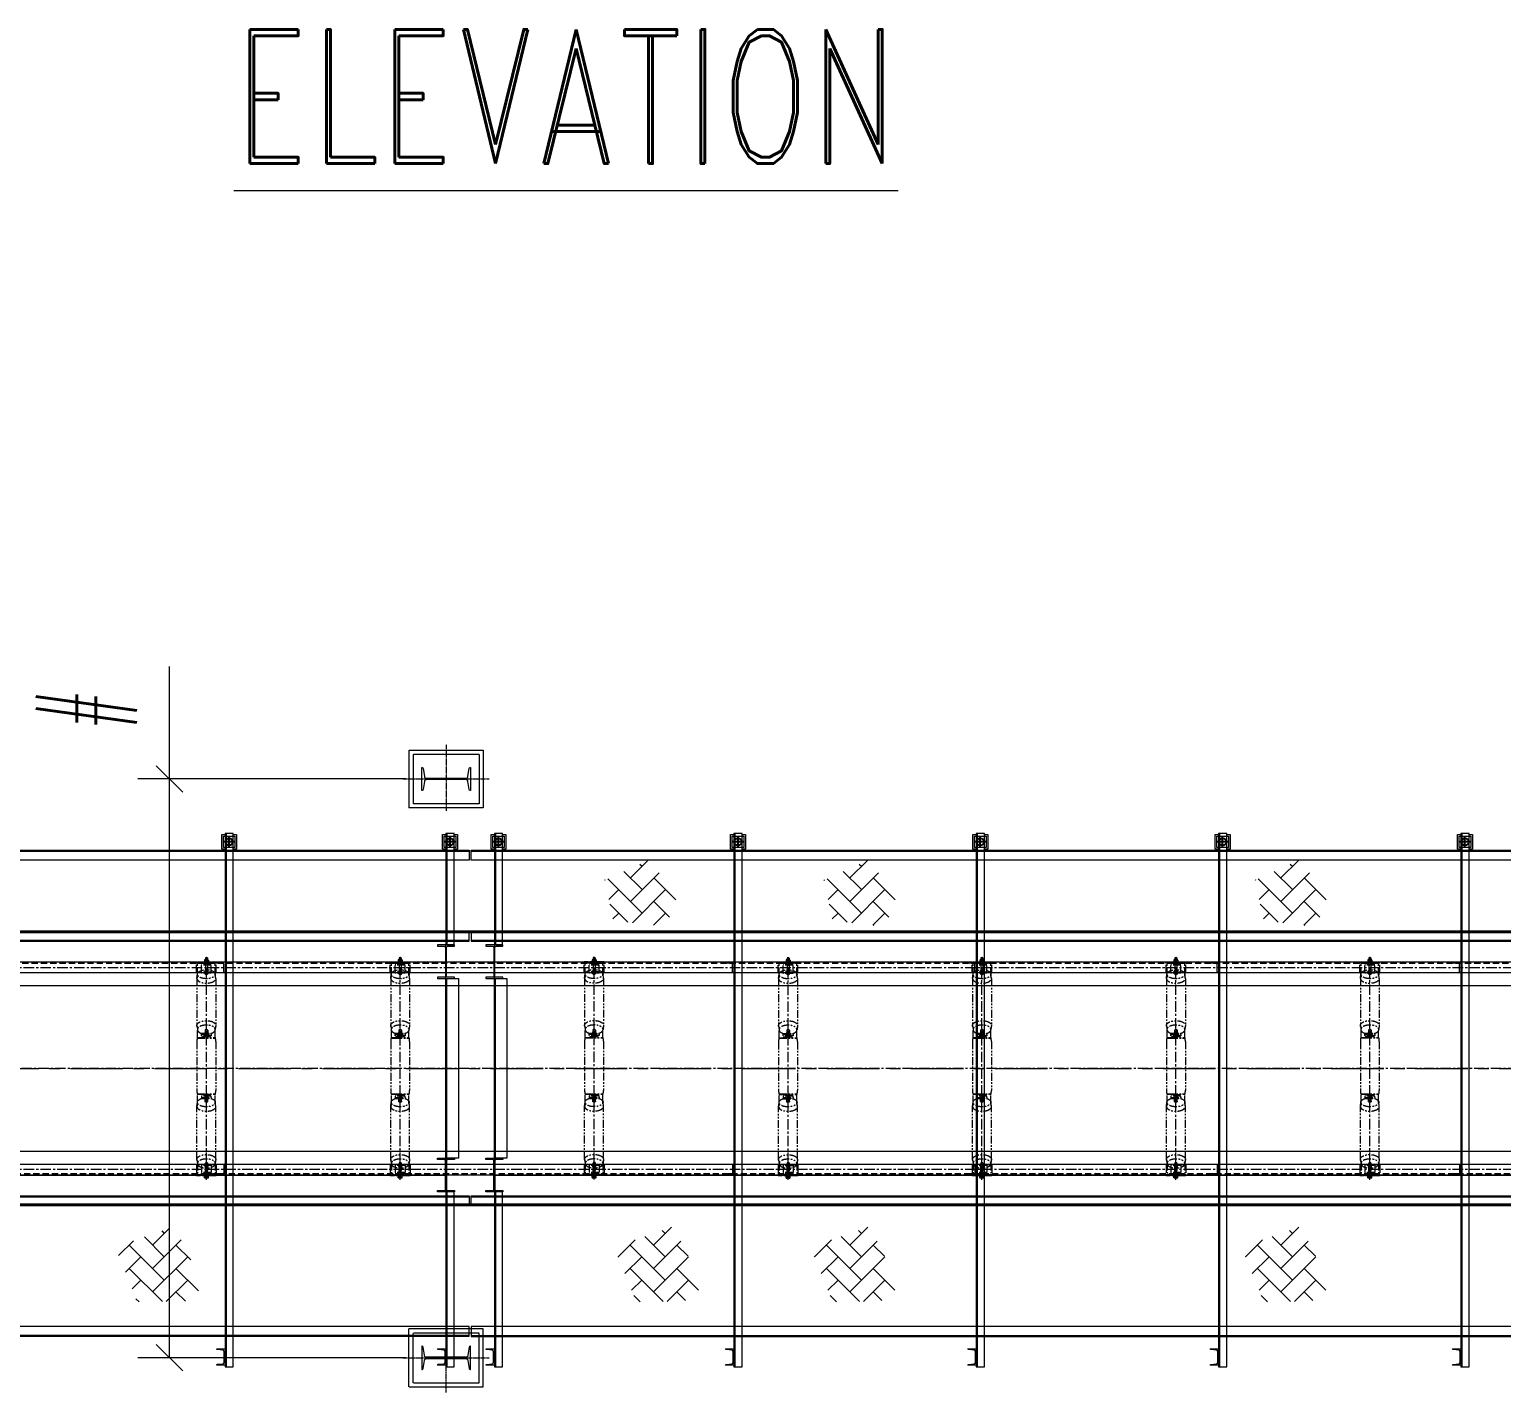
# Model space of a CAD drawing. Header units: millimetres. Extents: x -243837 to -5443, y 40 to 285140.
# Drawn here: x -154323 to -145427, y 76825 to 85049 of the extents above; entities that cross this region are included whole.
import ezdxf

# ---------------------------------------------------------------- set-up
doc = ezdxf.new("R2010")
doc.units = ezdxf.units.MM
for name, pattern in [('CENTER', [50.8, 31.75, -6.35, 6.35, -6.35]), ('CENTER2', [1.125, 0.75, -0.125, 0.125, -0.125]), ('HIDDEN', [0.375, 0.25, -0.125]), ('PHANTOM', [63.5, 31.75, -6.35, 6.35, -6.35, 6.35, -6.35])]:
    doc.linetypes.add(name, pattern=pattern)
doc.layers.add('1', color=7, linetype='Continuous')
doc.layers.add('3', color=3, linetype='Continuous')
for name, color, linetype, lineweight in [('2', 3, 'Continuous', 20), ('DIM', 1, 'Continuous', 9), ('phantom', 4, 'PHANTOM', 5), ('R- PHANTOM', 3, 'PHANTOM', 9), ('R-CENTER', 1, 'CENTER2', 5), ('R-HIDDEN', 3, 'HIDDEN', 9), ('R-OBJECT', 2, 'Continuous', 20), ('TEXT', 255, 'Continuous', 18)]:
    doc.layers.add(name, color=color, linetype=linetype, lineweight=lineweight)
doc.styles.add('KA', font='romans.shx', dxfattribs={"width": 0.7})
doc.dimstyles.new('rakesh', dxfattribs={"dimscale": 160, "dimtxt": 2.5, "dimasz": 1, "dimexe": 0.8, "dimexo": 0.8, "dimgap": 1, "dimtad": 1, "dimdec": 0, "dimzin": 0, "dimdsep": 46, "dimtxsty": 'KA', "dimblk": 'OBLIQUE', "dimcen": 1.5, "dimclrd": 1, "dimclre": 1, "dimclrt": 2, "dimadec": 0, "dimazin": 0, "dimtfac": 1, "dimtdec": 0, "dimtmove": 0, "dimatfit": 2, "dimfxl": 0, "dimtolj": 1, "dimtzin": 0, "dimlwd": -1, "dimlwe": -1, "dimarcsym": 1})
doc.dimstyles.new('rakesh$0', dxfattribs={"dimscale": 160, "dimtxt": 2.5, "dimasz": 1, "dimexe": 0.8, "dimexo": 0.8, "dimgap": 1, "dimtad": 1, "dimdec": 0, "dimzin": 0, "dimdsep": 46, "dimtxsty": 'KA', "dimblk": 'OBLIQUE', "dimcen": 1.5, "dimclrd": 1, "dimclre": 1, "dimclrt": 2, "dimadec": 0, "dimazin": 0, "dimtfac": 1, "dimtdec": 0, "dimtmove": 0, "dimatfit": 2, "dimfxl": 1, "dimtolj": 1, "dimtzin": 0, "dimlwd": -1, "dimlwe": -1, "dimarcsym": 1})

# ---------------------------------------------------------------- blocks, each defined once
blk = doc.blocks.new('_Oblique')
at = {"color": 0, "linetype": 'ByBlock', "lineweight": -2}
blk.add_line((-0.5, -0.5), (0.5, 0.5), dxfattribs=at)
blk = doc.blocks.new('*D188')
at = {"layer": 'DEFPOINTS', "color": 0, "ltscale": 10, "transparency": 16777216}
for p in [(-106759.9, 78766, 169.4), (-190509.6, 78267.1, 181.7), (-106759.9, 68629.3)]:
    blk.add_point(p, dxfattribs=at)
at = {"layer": 'DIM', "color": 1, "ltscale": 10, "transparency": 16777216}
for p, q in [((-106759.9, 78638), (-106759.9, 68437.3)), ((-190509.6, 78139.1), (-190509.6, 68437.3)), ((-190509.6, 68629.3), (-106759.9, 68629.3))]:
    blk.add_line(p, q, dxfattribs=at)
at = {"layer": 'DIM', "color": 1, "ltscale": 10, "transparency": 16777216, "xscale": 160, "yscale": 160, "zscale": 160, "rotation": 180}
blk.add_blockref('_Oblique', (-190509.6, 68629.3), dxfattribs=at)
at = {"layer": 'DIM', "color": 1, "ltscale": 10, "transparency": 16777216, "xscale": 160, "yscale": 160, "zscale": 160}
blk.add_blockref('_Oblique', (-106759.9, 68629.3), dxfattribs=at)
at = {"layer": 'DIM', "color": 2, "ltscale": 10, "transparency": 16777216, "insert": (-150134.8, 69094.1), "char_height": 400, "attachment_point": 5, "style": 'KA'}
blk.add_mtext('\\A1;83750 (HORIZONTAL PULLEY CRS.)', dxfattribs=at)
blk = doc.blocks.new('A$Cc1e59ba2')
at = {"layer": 'phantom', "ltscale": 1.5}
h = blk.add_hatch(dxfattribs=at)
h.set_pattern_fill('ANSI31', color=256, scale=4, angle=90, style=0)
h.set_pattern_definition([(225, (-355.42745, -107.5471), (-0.3535534, 0.3535534), [])])
h.paths.add_polyline_path([(-655.8, -172.3), (-655.8, -173.4), (-658.2, -173.4), (-658.2, -172.3)])
h.paths.add_polyline_path([(-672.4, -172.3), (-672.4, -173.4), (-674.9, -173.4), (-674.9, -172.3)])
h = blk.add_hatch(dxfattribs=at)
h.set_pattern_fill('ANSI31', color=256, scale=4, angle=90, style=0)
h.set_pattern_definition([(225, (-355.42745, -138.30226), (-0.3535534, 0.3535534), [])])
h.paths.add_polyline_path([(-655.8, -525), (-655.8, -523.9), (-658.2, -523.9), (-658.2, -525)])
h.paths.add_polyline_path([(-672.4, -525), (-672.4, -523.9), (-674.9, -523.9), (-674.9, -525)])
for p, q in [((-605.3, 279.5), (-725.3, 279.5)), ((-725.3, 214.5), (-725.3, 279.5)), ((-605.3, 273.5), (-725.3, 273.5)), ((-718.4, 200.4), (-718.4, 273.5)), ((-718.4, 273.5), (-612.3, 273.5)), ((-635.3, 268.5), (-695.3, 268.5)), ((-695.3, 211.7), (-695.3, 268.5)), ((-677.3, 291.8), (-675.2, 293)), ((-677.3, 291.8), (-677.3, 281)), ((-653.3, 281), (-677.3, 281)), ((-675.3, 281), (-675.3, 279.5)), ((-655.5, 293), (-675.2, 293)), ((-672.3, 279.5), (-672.3, 273.5)), ((-672.3, 279.5), (-672.3, 273.5)), ((-659.3, 304.5), (-671.3, 304.5)), ((-671.3, 304.5), (-671.3, 293)), ((-671.3, 291.8), (-671.3, 281)), ((-671.3, 279.5), (-671.3, 276.5)), ((-659.3, 276.5), (-671.3, 276.5)), ((-671.3, 274.5), (-671.3, 208.5)), ((-671.3, 274.5), (-659.3, 274.5)), ((-670.6, 304.5), (-670.6, 293)), ((-670.6, 276.5), (-670.6, 274.5)), ((-665.3, 266.5), (-665.3, 290)), ((-665.3, 268.5), (-665.3, 273.5)), ((-660.1, 304.5), (-660.1, 292.1)), ((-660.1, 276.5), (-660.1, 274.5)), ((-659.3, 304.5), (-659.3, 293)), ((-659.3, 291.8), (-659.3, 281)), ((-659.3, 279.5), (-659.3, 276.5)), ((-659.3, 274.5), (-659.3, 208.5)), ((-658.3, 279.5), (-658.3, 273.5)), ((-658.3, 279.5), (-658.3, 273.3)), ((-653.3, 291.8), (-655.5, 293)), ((-655.3, 281), (-655.3, 279.5)), ((-653.3, 291.8), (-653.3, 281)), ((-635.3, 211.7), (-635.3, 268.5)), ((-612.3, 200.4), (-612.3, 273.5)), ((-605.3, 214.5), (-605.3, 279.5)), ((-718.4, 214.5), (-725.3, 214.5)), ((-722.5, 180.7), (-719.5, 207.5)), ((-722.5, 180.7), (-722.5, -103.6)), ((-612.3, 214.5), (-718.4, 214.5)), ((-635.3, 260.5), (-695.3, 260.5)), ((-635.3, 218.6), (-695.3, 218.6)), ((-635.3, 211.7), (-695.3, 211.7)), ((-673.3, 210.3), (-673.3, 225.4)), ((-659.3, 236.5), (-671.3, 236.5)), ((-657.3, 210.3), (-657.3, 225.4)), ((-651.3, 214.5), (-655.3, 214.5)), ((-645.3, 214.5), (-651.3, 214.5)), ((-605.3, 214.5), (-612.3, 214.5)), ((-608.2, 180.7), (-611.1, 206)), ((-608.2, 180.7), (-608.2, -103.6)), ((-722.5, -103.6), (-719.5, -128.8)), ((-719.5, -177.3), (-611.1, -177.3)), ((-718.4, -177.3), (-718.4, -134.4)), ((-695.3, -151.3), (-635.3, -151.3)), ((-695.3, -158.3), (-695.3, -151.4)), ((-693.1, -177.3), (-692.3, -175.1)), ((-688.8, -173.4), (-692.3, -174.9)), ((-691.6, -177.3), (-692.3, -174.9)), ((-691.7, -177.3), (-692.3, -175.1)), ((-673.3, -173.4), (-688.8, -173.4)), ((-674.9, -172.3), (-674.9, -173.4)), ((-655.8, -172.3), (-674.9, -172.3)), ((-655.8, -173.4), (-674.9, -173.4)), ((-673.3, -133.1), (-673.3, -148.2)), ((-672.3, -158.3), (-673.3, -159.3)), ((-673.3, -159.3), (-672.3, -158.3)), ((-673.3, -159.3), (-673.3, -160.3)), ((-673.3, -160.3), (-673.3, -159.3)), ((-673.3, -159.3), (-669.8, -159.3)), ((-669.8, -159.3), (-673.3, -159.3)), ((-673.3, -166.3), (-673.3, -172.3)), ((-657.3, -172.3), (-673.3, -172.3)), ((-657.3, -173.4), (-673.3, -173.4)), ((-672.4, -172.3), (-672.4, -173.4)), ((-658.3, -158.3), (-672.3, -158.3)), ((-658.3, -158.3), (-672.3, -158.3)), ((-669.8, -158.3), (-669.8, -166.3)), ((-660.8, -166.3), (-669.8, -166.3)), ((-665.3, -177.3), (-665.3, -166.3)), ((-660.8, -158.3), (-660.8, -166.3)), ((-657.3, -159.3), (-660.8, -159.3)), ((-657.3, -159.3), (-660.8, -159.3)), ((-658.3, -158.3), (-657.3, -159.3)), ((-658.3, -158.3), (-657.3, -159.3)), ((-657.3, -159.3), (-658.3, -158.3)), ((-658.2, -172.3), (-658.2, -173.4)), ((-657.3, -133.1), (-657.3, -148.2)), ((-657.3, -166.3), (-657.3, -158.3)), ((-657.3, -159.3), (-657.3, -160.3)), ((-657.3, -160.3), (-657.3, -159.3)), ((-657.3, -166.3), (-657.3, -172.3)), ((-641.8, -173.4), (-657.3, -173.4)), ((-655.8, -172.3), (-655.8, -173.4)), ((-641.8, -173.4), (-638.3, -174.9)), ((-639.1, -177.3), (-638.3, -174.9)), ((-639, -177.3), (-638.3, -175.1)), ((-637.6, -177.3), (-638.3, -175.1)), ((-635.3, -158.3), (-635.3, -151.4)), ((-612.3, -177.3), (-612.3, -134.4)), ((-608.2, -103.6), (-611.1, -128.8)), ((-722.5, -200.1), (-722.5, -497.2)), ((-720.1, -179.7), (-610.5, -179.7)), ((-608.2, -200.1, 7.6), (-608.2, -497.2, 7.6)), ((-720.1, -517.6), (-610.5, -517.6)), ((-719.5, -520), (-611.1, -520)), ((-718.4, -574.1), (-718.4, -520)), ((-693.1, -520), (-692.3, -522.2)), ((-691.7, -520), (-692.3, -522.2)), ((-691.6, -520), (-692.3, -522.4)), ((-688.8, -523.9), (-692.3, -522.4)), ((-673.3, -523.9), (-688.8, -523.9)), ((-674.9, -525), (-674.9, -523.9)), ((-655.8, -523.9), (-674.9, -523.9)), ((-655.8, -525), (-674.9, -525)), ((-657.3, -523.9), (-673.3, -523.9)), ((-657.3, -525), (-673.3, -525)), ((-673.3, -531), (-673.3, -525)), ((-672.4, -525), (-672.4, -523.9)), ((-660.8, -531), (-669.8, -531)), ((-669.8, -539), (-669.8, -531)), ((-665.3, -531), (-665.3, -520)), ((-660.8, -539), (-660.8, -531)), ((-658.2, -525), (-658.2, -523.9)), ((-641.8, -523.9), (-657.3, -523.9)), ((-657.3, -531), (-657.3, -525)), ((-657.3, -531), (-657.3, -539)), ((-655.8, -525), (-655.8, -523.9)), ((-641.8, -523.9), (-638.3, -522.4)), ((-639.1, -520), (-638.3, -522.4)), ((-639, -520), (-638.3, -522.2)), ((-637.6, -520), (-638.3, -522.2)), ((-612.3, -574.1), (-612.3, -520)), ((-722.5, -593.7), (-719.5, -568.5)), ((-722.5, -913.5, -33), (-722.5, -593.7)), ((-695.3, -539), (-695.3, -545.9)), ((-695.3, -545.9), (-635.3, -545.9)), ((-673.3, -538), (-673.3, -537)), ((-673.3, -537), (-673.3, -538)), ((-673.3, -538), (-669.8, -538)), ((-672.3, -539), (-673.3, -538)), ((-673.3, -538), (-672.3, -539)), ((-669.8, -538), (-673.3, -538)), ((-673.3, -564.1), (-673.3, -549.1)), ((-658.3, -539), (-672.3, -539)), ((-658.3, -539), (-672.3, -539)), ((-657.3, -538), (-660.8, -538)), ((-657.3, -538), (-660.8, -538)), ((-658.3, -539), (-657.3, -538)), ((-658.3, -539), (-657.3, -538)), ((-657.3, -538), (-658.3, -539)), ((-657.3, -538), (-657.3, -537)), ((-657.3, -537), (-657.3, -538)), ((-657.3, -564.1), (-657.3, -549.1)), ((-635.3, -539), (-635.3, -545.9)), ((-608.2, -593.7), (-611.1, -568.5)), ((-608.2, -913.5, -33), (-608.2, -593.7)), ((-718.4, -947.3, -33), (-725.3, -947.3, -33)), ((-725.3, -947.3, -33), (-725.3, -1012.3, -33)), ((-722.5, -913.5, -33), (-719.5, -940.3, -33)), ((-718.4, -933.2, -33), (-718.4, -1006.3, -33)), ((-612.3, -947.3, -33), (-718.4, -947.3, -33)), ((-635.3, -944.5, -33), (-695.3, -944.5, -33)), ((-695.3, -944.5, -33), (-695.3, -1001.3, -33)), ((-635.3, -951.4, -33), (-695.3, -951.4, -33)), ((-673.3, -943.1, -33), (-673.3, -958.2, -33)), ((-659.3, -934), (-671.3, -934)), ((-671.3, -934), (-671.3, -1025.8, -33)), ((-671.3, -1007.3, -33), (-671.3, -941.3, -33)), ((-659.3, -969.3, -33), (-671.3, -969.3, -33)), ((-670.6, -934), (-670.6, -1025.8, -33)), ((-660.1, -934), (-660.1, -1024.9, -33)), ((-659.3, -934), (-659.3, -1025.8, -33)), ((-659.3, -1007.3, -33), (-659.3, -941.3, -33)), ((-657.3, -943.1, -33), (-657.3, -958.2, -33)), ((-651.3, -947.3, -33), (-655.3, -947.3, -33)), ((-645.3, -947.3, -33), (-651.3, -947.3, -33)), ((-635.3, -944.5, -33), (-635.3, -1001.3, -33)), ((-612.3, -933.2, -33), (-612.3, -1006.3, -33)), ((-605.3, -947.3, -33), (-612.3, -947.3, -33)), ((-608.2, -913.5, -33), (-611.1, -938.8, -33)), ((-605.3, -947.3, -33), (-605.3, -1012.3, -33)), ((-605.3, -1006.3, -33), (-725.3, -1006.3, -33)), ((-605.3, -1012.3, -33), (-725.3, -1012.3, -33)), ((-718.4, -1006.3, -33), (-612.3, -1006.3, -33)), ((-635.3, -993.3, -33), (-695.3, -993.3, -33)), ((-635.3, -1001.3, -33), (-695.3, -1001.3, -33)), ((-677.3, -1024.6, -33), (-677.3, -1013.8, -33)), ((-653.3, -1013.8, -33), (-677.3, -1013.8, -33)), ((-677.3, -1024.6, -33), (-675.2, -1025.8, -33)), ((-675.3, -1013.8, -33), (-675.3, -1012.3, -33)), ((-655.5, -1025.8, -33), (-675.2, -1025.8, -33)), ((-672.3, -1012.3, -33), (-672.3, -1006.3, -33)), ((-672.3, -1012.3, -33), (-672.3, -1006.3, -33)), ((-671.3, -1007.3, -33), (-659.3, -1007.3, -33)), ((-659.3, -1009.3, -33), (-671.3, -1009.3, -33)), ((-671.3, -1012.3, -33), (-671.3, -1009.3, -33)), ((-671.3, -1024.6, -33), (-671.3, -1013.8, -33)), ((-670.6, -1009.3, -33), (-670.6, -1007.3, -33)), ((-665.3, -999.3, -33), (-665.3, -1022.8, -33)), ((-665.3, -1001.3, -33), (-665.3, -1006.3, -33)), ((-660.1, -1009.3, -33), (-660.1, -1007.3, -33)), ((-659.3, -1012.3, -33), (-659.3, -1009.3, -33)), ((-659.3, -1024.6, -33), (-659.3, -1013.8, -33)), ((-658.3, -1012.3, -33), (-658.3, -1006.1, -33)), ((-658.3, -1012.3, -33), (-658.3, -1006.3, -33)), ((-653.3, -1024.6, -33), (-655.5, -1025.8, -33)), ((-655.3, -1013.8, -33), (-655.3, -1012.3, -33)), ((-653.3, -1024.6, -33), (-653.3, -1013.8, -33))]:
    blk.add_line(p, q, dxfattribs=at)
at = {"layer": 'phantom', "color": 1, "linetype": 'CENTER', "ltscale": 2}
blk.add_line((-665.3, -1037.1, 7.6), (-665.3, 309.6, 7.6), dxfattribs=at)
at = {"layer": 'phantom', "ltscale": 1.5}
for points in [[(-695.3, -166.3), (-695.3, -158.3), (-635.3, -158.3), (-635.3, -166.3)], [(-695.3, -531), (-695.3, -539), (-635.3, -539), (-635.3, -531)]]:
    blk.add_lwpolyline(points, close=True, dxfattribs=at)
for centre in [(-665.3, 208.5), (-665.3, -941.3, -33)]:
    blk.add_circle(centre, 6, dxfattribs=at)
for centre, radius, start, end in [((-674.3, 288.8), 4.24, 44.99997, 135.00003), ((-665.3, 295.4), 10.9, 56.60357, 123.39643), ((-665.3, 278), 15, 66.46342, 113.53658), ((-656.3, 288.8), 4.24, 44.99997, 135.00003), ((-632.5, -200.1), 90, 165.29224, 180), ((-698.2, -200.1), 90, 0, 14.70776), ((-632.5, -497.2), 90, 180, 194.70776), ((-698.2, -497.2), 90, 345.29224, 0), ((-665.3, -924.9), 10.9, 236.60357, 303.39643), ((-674.3, -1021.6, -33), 4.24, 224.99997, 315.00003), ((-665.3, -1010.8, -33), 15, 246.46342, 293.53658), ((-656.3, -1021.6, -33), 4.24, 224.99997, 315.00003)]:
    blk.add_arc(centre, radius, start, end, dxfattribs=at)
for centre, major_axis, start_param, end_param in [((-665.3, 180.7), (-57.1, 0), 5.761132, 9.946831), ((-665.3, 225.4), (-8, 0), 5.576234, 10.13173), ((-665.3, -593.7), (-57.1, 0), 5.761132, 9.946831), ((-665.3, -549.1), (-8, 0), 5.576234, 10.13173)]:
    blk.add_ellipse(centre, major_axis=major_axis, ratio=0.5, start_param=start_param, end_param=end_param, dxfattribs=at)
for centre, major_axis in [((-665.3, 206), (-54.2, 0)), ((-665.3, 210.3), (-8, 0)), ((-665.3, 226.3), (-7, 0)), ((-665.3, -568.5), (-54.2, 0)), ((-665.3, -564.1), (-8, 0)), ((-665.3, -548.2), (-7, 0))]:
    blk.add_ellipse(centre, major_axis=major_axis, ratio=0.5, dxfattribs=at)
at = {"layer": 'phantom', "ltscale": 1.5, "extrusion": (0, 0, -1)}
for centre, major_axis, start_param, end_param in [((-665.3, -103.6), (-57.1, 0), 5.761132, 9.946831), ((-665.3, -148.2), (-8, 0), 5.576234, 10.13173), ((-665.3, -913.5, -33), (-57.1, 0), 5.761132, 9.946831), ((-665.3, -958.2, -33), (-8, 0), 5.576234, 10.13173)]:
    blk.add_ellipse(centre, major_axis=major_axis, ratio=0.5, start_param=start_param, end_param=end_param, dxfattribs=at)
for centre, major_axis in [((-665.3, -128.8), (-54.2, 0)), ((-665.3, -133.1), (-8, 0)), ((-665.3, -149.1), (-7, 0)), ((-665.3, -938.8, -33), (-54.2, 0)), ((-665.3, -943.1, -33), (-8, 0)), ((-665.3, -959, -33), (-7, 0))]:
    blk.add_ellipse(centre, major_axis=major_axis, ratio=0.5, dxfattribs=at)
blk = doc.blocks.new('A$C665F34CB')
at = {"layer": '1'}
for p, q in [((-35, 0), (35, 0)), ((0, 35), (0, -35))]:
    blk.add_line(p, q, dxfattribs=at)
at = {"layer": '2'}
blk.add_lwpolyline([(-35, 35), (35, 35), (35, -35), (-35, -35)], close=True, dxfattribs=at)
for radius in [24, 20.4]:
    blk.add_circle((0, 0), radius, dxfattribs=at)
blk = doc.blocks.new('A$C6AB57934')
at = {"layer": '1', "lineweight": 9}
h = blk.add_hatch(dxfattribs=at)
h.set_pattern_fill('AR-HBONE', color=6, scale=25, angle=-180)
h.set_pattern_definition([(225, (-3887739.44, -227276.91), (-9e-14, -141.4213562), [300, -100]), (315, (-3887810.15, -227347.62), (-9e-14, -141.4213562), [300, -100])])
h.paths.add_polyline_path([(15428.4, -1081.6), (15787.1, -954.8), (15962.5, -1319.8), (15851.3, -1408.9), (15561.7, -1412.1)])
at = {"color": 1, "linetype": 'CENTER', "lineweight": 9, "ltscale": 2}
blk.add_line((17566.9, 0), (-140, 0, 0), dxfattribs=at)
at = {"layer": '1', "color": 6, "lineweight": 9}
for p, q in [((17426.9, 543.5), (17426.9, 746.5)), ((0, 645, 0), (17426.9, 645)), ((17426.9, -543.5), (17426.9, -746.5)), ((0, -645, 0), (17426.9, -645))]:
    blk.add_line(p, q, dxfattribs=at)
at = {"layer": '2', "color": 6, "lineweight": 9}
for p, q in [((16091.8, 1420, 0), (16091.8, -1805, 0)), ((-140, 1320, 0), (17566.9, 1320)), ((-140, 1314, 0), (17566.9, 1314)), ((-140, 776, 0), (17566.9, 776)), ((-140, 770, 0), (17566.9, 770)), ((-140, -770, 0), (17566.9, -770)), ((-140, -776, 0), (17566.9, -776)), ((-140, -1614, 0), (17566.9, -1614)), ((-140, -1620, 0), (17566.9, -1620))]:
    blk.add_line(p, q, dxfattribs=at)
at = {"layer": '2', "color": 6, "lineweight": 9, "elevation": 0}
for points in [[(16091.8, 1325), (16071.8, 1325), (16071.8, 1415), (16091.8, 1415)], [(16091.8, -1805), (16141.8, -1805), (16141.8, 1420), (16091.8, 1420)], [(16141.8, 1415), (16161.8, 1415), (16161.8, 1325), (16141.8, 1325)]]:
    blk.add_lwpolyline(points, dxfattribs=at)
at = {"layer": '2', "color": 6, "lineweight": 9}
for points in [[(17426.9, 1325), (17406.9, 1325), (17406.9, 1415), (17426.9, 1415)], [(17476.9, 1415), (17496.9, 1415), (17496.9, 1325), (17476.9, 1325)], [(17566.9, 1320), (17566.9, 1260), (-140, 1260), (-140, 1320)], [(17566.9, 770), (17566.9, 830), (-140, 830), (-140, 770)], [(17566.9, -770), (17566.9, -830), (-140, -830), (-140, -770)], [(17566.9, -1620), (17566.9, -1560), (-140, -1560), (-140, -1620)]]:
    blk.add_lwpolyline(points, dxfattribs=at)
for points in [[(17426.9, 746.5), (17476.9, 746.5), (17476.9, 1420), (17426.9, 1420)], [(17426.9, 543.5), (17501.9, 543.5), (17501.9, -543.5), (17426.9, -543.5)], [(17426.9, -1805), (17476.9, -1805), (17476.9, -746.5), (17426.9, -746.5)]]:
    blk.add_lwpolyline(points, close=True, dxfattribs=at)
for points in [[(17416.3, 738.5, -0.414214), (17423.9, 730.9), (17423.9, 559.1, -0.414214), (17416.3, 551.5), (17375.9, 551.5), (17375.9, 543.5), (17477.9, 543.5), (17477.9, 551.5), (17437.5, 551.5, -0.414214), (17429.9, 559.1), (17429.9, 730.9, -0.414214), (17437.5, 738.5), (17477.9, 738.5), (17477.9, 746.5), (17375.9, 746.5), (17375.9, 738.5), (17416.3, 738.5)], [(17416.3, -738.5, 0.414214), (17423.9, -730.9), (17423.9, -559.1, 0.414214), (17416.3, -551.5), (17375.9, -551.5), (17375.9, -543.5), (17477.9, -543.5), (17477.9, -551.5), (17437.5, -551.5, 0.414214), (17429.9, -559.1), (17429.9, -730.9, 0.414214), (17437.5, -738.5), (17477.9, -738.5), (17477.9, -746.5), (17375.9, -746.5), (17375.9, -738.5), (17416.3, -738.5)]]:
    blk.add_lwpolyline(points, format="xyb", dxfattribs=at)
at = {"layer": '2', "color": 6, "lineweight": 9, "elevation": 0}
for points in [[(16088.3, 580, -0.414214), (16083.8, 584.5), (16083.8, 630.5, 0.414214), (16077.3, 637), (16031.3, 637, -0.414214), (16026.8, 641.5), (16026.8, 645), (16091.8, 645), (16091.8, 580)], [(16088.3, -580, 0.414214), (16083.8, -584.5), (16083.8, -630.5, -0.414214), (16077.3, -637), (16031.3, -637, 0.414214), (16026.8, -641.5), (16026.8, -645), (16091.8, -645), (16091.8, -580)], [(16045.9, -1700.6, -0.383864), (16041.8, -1696.1), (16041.8, -1695), (16091.8, -1695), (16091.8, -1795), (16041.8, -1795), (16041.8, -1793.9, -0.383864), (16045.9, -1789.4), (16079.1, -1785.9, 0.383864), (16087.1, -1776.9), (16087.1, -1713.1, 0.383864), (16079.1, -1704.1)]]:
    blk.add_lwpolyline(points, format="xyb", close=True, dxfattribs=at)
at = {"layer": '2', "color": 6, "lineweight": 9}
blk.add_lwpolyline([(17380.9, -1700.6, -0.383864), (17376.9, -1696.1), (17376.9, -1695), (17426.9, -1695), (17426.9, -1795), (17376.9, -1795), (17376.9, -1793.9, -0.383864), (17380.9, -1789.4), (17414.1, -1785.9, 0.383864), (17422.2, -1776.9), (17422.2, -1713.1, 0.383864), (17414.1, -1704.1)], format="xyb", close=True, dxfattribs=at)
at = {"layer": '3', "color": 6, "linetype": 'HIDDEN', "lineweight": 9}
blk.add_line((16097.8, 1420, 0), (16097.8, -1805, 0), dxfattribs=at)
at = {"layer": '3', "color": 6, "lineweight": 9}
for p, q in [((17432.9, 1420), (17432.9, 746.5)), ((17432.9, -543.5), (17432.9, 543.5)), ((17432.9, -746.5), (17432.9, -1805))]:
    blk.add_line(p, q, dxfattribs=at)
at = {"layer": 'DIM', "color": 6, "lineweight": 9, "rotation": 180}
for p in [(16116.8, 1370, 0), (17451.9, 1370)]:
    blk.add_blockref('A$C665F34CB', p, dxfattribs=at)
blk = doc.blocks.new('A$C661845BB')
at = {"layer": '1', "lineweight": 9}
h = blk.add_hatch(dxfattribs=at)
h.set_pattern_fill('AR-HBONE', color=6, scale=25, angle=-180)
h.set_pattern_definition([(225, (-3884568.95, -225056.94), (-9e-14, -141.4213562), [300, -100]), (315, (-3884639.66, -225127.65), (-9e-14, -141.4213562), [300, -100])])
h.paths.add_polyline_path([(666, 1138.4), (944.2, 1265.2), (1119.5, 981.5), (1008.3, 861), (718.7, 894.4)])
h = blk.add_hatch(dxfattribs=at)
h.set_pattern_fill('AR-HBONE', color=6, scale=25, angle=-180)
h.set_pattern_definition([(225, (-3883243.22, -225056.94), (-9e-14, -141.4213562), [300, -100]), (315, (-3883313.93, -225127.65), (-9e-14, -141.4213562), [300, -100])])
h.paths.add_polyline_path([(1991.7, 1138.4), (2269.9, 1265.2), (2445.2, 981.5), (2334.1, 861), (2044.5, 894.4)])
h = blk.add_hatch(dxfattribs=at)
h.set_pattern_fill('AR-HBONE', color=6, scale=25, angle=-180)
h.set_pattern_definition([(225, (-3880638.15, -225056.94), (-9e-14, -141.4213562), [300, -100]), (315, (-3880708.86, -225127.65), (-9e-14, -141.4213562), [300, -100])])
h.paths.add_polyline_path([(4596.8, 1138.4), (4875, 1265.2), (5050.3, 981.5), (4939.1, 861), (4649.5, 894.4)])
h = blk.add_hatch(dxfattribs=at)
h.set_pattern_fill('AR-HBONE', color=6, scale=25, angle=-180)
h.set_pattern_definition([(225, (-3884429.59, -227276.91), (-9e-14, -141.4213562), [300, -100]), (315, (-3884500.3, -227347.62), (-9e-14, -141.4213562), [300, -100])])
h.paths.add_polyline_path([(724.8, -1081.6), (1083.5, -954.8), (1258.9, -1319.8), (1147.7, -1408.9), (858.1, -1412.1)])
h = blk.add_hatch(dxfattribs=at)
h.set_pattern_fill('AR-HBONE', color=6, scale=25, angle=-180)
h.set_pattern_definition([(225, (-3883243.22, -227276.91), (-9e-14, -141.4213562), [300, -100]), (315, (-3883313.93, -227347.62), (-9e-14, -141.4213562), [300, -100])])
h.paths.add_polyline_path([(1911.1, -1081.6), (2269.9, -954.8), (2445.2, -1319.8), (2334.1, -1408.9), (2044.5, -1412.1)])
h = blk.add_hatch(dxfattribs=at)
h.set_pattern_fill('AR-HBONE', color=6, scale=25, angle=-180)
h.set_pattern_definition([(225, (-3880638.15, -227276.91), (-9e-14, -141.4213562), [300, -100]), (315, (-3880708.86, -227347.62), (-9e-14, -141.4213562), [300, -100])])
h.paths.add_polyline_path([(4516.2, -1081.6), (4875, -954.8), (5050.3, -1319.8), (4939.1, -1408.9), (4649.5, -1412.1)])
at = {"color": 1, "linetype": 'CENTER', "lineweight": 9, "ltscale": 2}
blk.add_line((17566.9, 0), (-140, 0, 0), dxfattribs=at)
at = {"layer": '1', "color": 6, "lineweight": 9}
for p, q in [((0, 543.5, 0), (0, 746.5, 0)), ((0, 645, 0), (17426.9, 645)), ((0, -543.5, 0), (0, -746.5, 0)), ((0, -645, 0), (17426.9, -645))]:
    blk.add_line(p, q, dxfattribs=at)
at = {"layer": '2', "color": 6, "lineweight": 9}
for p, q in [((1447.4, 1420, 0), (1447.4, -1805, 0)), ((2911.8, 1420, 0), (2911.8, -1805, 0)), ((4376.3, 1420, 0), (4376.3, -1805, 0)), ((5840.7, 1420, 0), (5840.7, -1805, 0)), ((-140, 1320, 0), (17566.9, 1320)), ((-140, 1314, 0), (17566.9, 1314)), ((-140, 776, 0), (17566.9, 776)), ((-140, 770, 0), (17566.9, 770)), ((-140, -770, 0), (17566.9, -770)), ((-140, -776, 0), (17566.9, -776)), ((-140, -1614, 0), (17566.9, -1614)), ((-140, -1620, 0), (17566.9, -1620))]:
    blk.add_line(p, q, dxfattribs=at)
at = {"layer": '2', "color": 6, "lineweight": 9, "elevation": 0}
for points in [[(0, 1325), (-20, 1325), (-20, 1415), (0, 1415)], [(50, 1415), (70, 1415), (70, 1325), (50, 1325)], [(1447.4, 1325), (1427.4, 1325), (1427.4, 1415), (1447.4, 1415)], [(1447.4, -1805), (1497.4, -1805), (1497.4, 1420), (1447.4, 1420)], [(1497.4, 1415), (1517.4, 1415), (1517.4, 1325), (1497.4, 1325)], [(2911.8, 1325), (2891.8, 1325), (2891.8, 1415), (2911.8, 1415)], [(2911.8, -1805), (2961.8, -1805), (2961.8, 1420), (2911.8, 1420)], [(2961.8, 1415), (2981.8, 1415), (2981.8, 1325), (2961.8, 1325)], [(4376.3, 1325), (4356.3, 1325), (4356.3, 1415), (4376.3, 1415)], [(4376.3, -1805), (4426.3, -1805), (4426.3, 1420), (4376.3, 1420)], [(4426.3, 1415), (4446.3, 1415), (4446.3, 1325), (4426.3, 1325)], [(5840.7, 1325), (5820.7, 1325), (5820.7, 1415), (5840.7, 1415)], [(5840.7, -1805), (5890.7, -1805), (5890.7, 1420), (5840.7, 1420)], [(5890.7, 1415), (5910.7, 1415), (5910.7, 1325), (5890.7, 1325)]]:
    blk.add_lwpolyline(points, dxfattribs=at)
at = {"layer": '2', "color": 6, "lineweight": 9}
for points in [[(0, 746.5), (50, 746.5), (50, 1420), (0, 1420)], [(0, 543.5), (75, 543.5), (75, -543.5), (0, -543.5)], [(0, -1805), (50, -1805), (50, -746.5), (0, -746.5)]]:
    blk.add_lwpolyline(points, close=True, dxfattribs=at)
for points in [[(17566.9, 1320), (17566.9, 1260), (-140, 1260), (-140, 1320)], [(17566.9, 770), (17566.9, 830), (-140, 830), (-140, 770)], [(17566.9, -770), (17566.9, -830), (-140, -830), (-140, -770)], [(17566.9, -1620), (17566.9, -1560), (-140, -1560), (-140, -1620)]]:
    blk.add_lwpolyline(points, dxfattribs=at)
at = {"layer": '2', "color": 6, "lineweight": 9, "elevation": 0}
for points in [[(-10.6, 738.5, -0.414214), (-3, 730.9), (-3, 559.1, -0.414214), (-10.6, 551.5), (-51, 551.5), (-51, 543.5), (51, 543.5), (51, 551.5), (10.6, 551.5, -0.414214), (3, 559.1), (3, 730.9, -0.414214), (10.6, 738.5), (51, 738.5), (51, 746.5), (-51, 746.5), (-51, 738.5), (-10.6, 738.5)], [(-10.6, -738.5, 0.414214), (-3, -730.9), (-3, -559.1, 0.414214), (-10.6, -551.5), (-51, -551.5), (-51, -543.5), (51, -543.5), (51, -551.5), (10.6, -551.5, 0.414214), (3, -559.1), (3, -730.9, 0.414214), (10.6, -738.5), (51, -738.5), (51, -746.5), (-51, -746.5), (-51, -738.5), (-10.6, -738.5)]]:
    blk.add_lwpolyline(points, format="xyb", dxfattribs=at)
at = {"layer": '2', "color": 6, "lineweight": 9}
for points in [[(1443.9, 580, -0.414214), (1439.4, 584.5), (1439.4, 630.5, 0.414214), (1432.9, 637), (1386.9, 637, -0.414214), (1382.4, 641.5), (1382.4, 645), (1447.4, 645), (1447.4, 580)], [(2908.3, 580, -0.414214), (2903.8, 584.5), (2903.8, 630.5, 0.414214), (2897.3, 637), (2851.3, 637, -0.414214), (2846.8, 641.5), (2846.8, 645), (2911.8, 645), (2911.8, 580)], [(1443.9, -580, 0.414214), (1439.4, -584.5), (1439.4, -630.5, -0.414214), (1432.9, -637), (1386.9, -637, 0.414214), (1382.4, -641.5), (1382.4, -645), (1447.4, -645), (1447.4, -580)], [(2908.3, -580, 0.414214), (2903.8, -584.5), (2903.8, -630.5, -0.414214), (2897.3, -637), (2851.3, -637, 0.414214), (2846.8, -641.5), (2846.8, -645), (2911.8, -645), (2911.8, -580)], [(-46, -1700.6, -0.383864), (-50, -1696.1), (-50, -1695), (0, -1695), (0, -1795), (-50, -1795), (-50, -1793.9, -0.383864), (-46, -1789.4), (-12.8, -1785.9, 0.383864), (-4.7, -1776.9), (-4.7, -1713.1, 0.383864), (-12.8, -1704.1)], [(1401.4, -1700.6, -0.383864), (1397.4, -1696.1), (1397.4, -1695), (1447.4, -1695), (1447.4, -1795), (1397.4, -1795), (1397.4, -1793.9, -0.383864), (1401.4, -1789.4), (1434.6, -1785.9, 0.383864), (1442.7, -1776.9), (1442.7, -1713.1, 0.383864), (1434.6, -1704.1)], [(2865.9, -1700.6, -0.383864), (2861.8, -1696.1), (2861.8, -1695), (2911.8, -1695), (2911.8, -1795), (2861.8, -1795), (2861.8, -1793.9, -0.383864), (2865.9, -1789.4), (2899.1, -1785.9, 0.383864), (2907.1, -1776.9), (2907.1, -1713.1, 0.383864), (2899.1, -1704.1)]]:
    blk.add_lwpolyline(points, format="xyb", close=True, dxfattribs=at)
at = {"layer": '2', "color": 6, "lineweight": 9, "elevation": 0}
for points in [[(4372.8, 580, -0.414214), (4368.3, 584.5), (4368.3, 630.5, 0.414214), (4361.8, 637), (4315.8, 637, -0.414214), (4311.3, 641.5), (4311.3, 645), (4376.3, 645), (4376.3, 580)], [(5837.2, 580, -0.414214), (5832.7, 584.5), (5832.7, 630.5, 0.414214), (5826.2, 637), (5780.2, 637, -0.414214), (5775.7, 641.5), (5775.7, 645), (5840.7, 645), (5840.7, 580)], [(4372.8, -580, 0.414214), (4368.3, -584.5), (4368.3, -630.5, -0.414214), (4361.8, -637), (4315.8, -637, 0.414214), (4311.3, -641.5), (4311.3, -645), (4376.3, -645), (4376.3, -580)], [(5837.2, -580, 0.414214), (5832.7, -584.5), (5832.7, -630.5, -0.414214), (5826.2, -637), (5780.2, -637, 0.414214), (5775.7, -641.5), (5775.7, -645), (5840.7, -645), (5840.7, -580)], [(4330.3, -1700.6, -0.383864), (4326.3, -1696.1), (4326.3, -1695), (4376.3, -1695), (4376.3, -1795), (4326.3, -1795), (4326.3, -1793.9, -0.383864), (4330.3, -1789.4), (4363.5, -1785.9, 0.383864), (4371.6, -1776.9), (4371.6, -1713.1, 0.383864), (4363.5, -1704.1)], [(5794.7, -1700.6, -0.383864), (5790.7, -1696.1), (5790.7, -1695), (5840.7, -1695), (5840.7, -1795), (5790.7, -1795), (5790.7, -1793.9, -0.383864), (5794.7, -1789.4), (5828, -1785.9, 0.383864), (5836, -1776.9), (5836, -1713.1, 0.383864), (5828, -1704.1)]]:
    blk.add_lwpolyline(points, format="xyb", close=True, dxfattribs=at)
at = {"layer": '3', "color": 6, "lineweight": 9}
for p, q in [((6, 1420, 0), (6, 746.5, 0)), ((6, -543.5, 0), (6, 543.5, 0)), ((6, -746.5, 0), (6, -1805, 0))]:
    blk.add_line(p, q, dxfattribs=at)
at = {"layer": '3', "color": 6, "linetype": 'HIDDEN', "lineweight": 9}
for p, q in [((1453.4, 1420, 0), (1453.4, -1805, 0)), ((2917.8, 1420, 0), (2917.8, -1805, 0)), ((4382.3, 1420, 0), (4382.3, -1805, 0)), ((5846.7, 1420, 0), (5846.7, -1805, 0))]:
    blk.add_line(p, q, dxfattribs=at)
at = {"layer": 'DIM', "color": 6, "lineweight": 9, "rotation": 180}
for p in [(25, 1370, 0), (1472.4, 1370, 0), (2936.8, 1370, 0), (4401.3, 1370, 0), (5865.7, 1370, 0)]:
    blk.add_blockref('A$C665F34CB', p, dxfattribs=at)
blk = doc.blocks.new('A$C21B33FEA')
at = {"color": 2}
for p, q in [((16457.8, 28.4, 7358.3), (-65014.7, 28.4, 7358.3)), ((16457.8, 23.4, 7358.3), (-65014.7, 23.4, 7358.3))]:
    blk.add_line(p, q, dxfattribs=at)
blk = doc.blocks.new('*D197')
at = {"layer": 'DEFPOINTS', "color": 0, "ltscale": 10, "transparency": 16777216}
for p in [(-153476.7, 80516.9), (-151920.1, 80516.9, -95.3), (-151920.1, 77017.3, -95.2)]:
    blk.add_point(p, dxfattribs=at)
at = {"layer": 'R-OBJECT', "color": 1, "ltscale": 10, "transparency": 16777216}
for p, q in [((-153476.7, 80516.9), (-153476.7, 81196.9)), ((-152048.1, 80516.9), (-153668.7, 80516.9)), ((-153476.7, 77017.3), (-153476.7, 80516.9)), ((-152048.1, 77017.3), (-153668.7, 77017.3))]:
    blk.add_line(p, q, dxfattribs=at)
at = {"layer": 'R-OBJECT', "color": 1, "ltscale": 10, "transparency": 16777216, "xscale": 160, "yscale": 160, "zscale": 160}
for p, rotation in [((-153476.7, 80516.9), 90), ((-153476.7, 77017.3), 270)]:
    blk.add_blockref('_Oblique', p, dxfattribs=dict(at, rotation=rotation))
at = {"layer": 'R-OBJECT', "color": 2, "ltscale": 10, "transparency": 16777216, "insert": (-153941.5, 80936.9), "char_height": 400, "attachment_point": 5, "rotation": 90, "style": 'KA'}
blk.add_mtext('\\A1;#', dxfattribs=at)

msp = doc.modelspace()

# ---------------------------------------------------------------- linework, layer by layer
at = {"layer": 'R-CENTER', "color": 1}
for p, q in [((-151805.59, 80726.15, 146.73), (-151805.59, 80325.12, 146.73)), ((-152066.32, 80516.91, -91), (-151544.85, 80516.91, -91)), ((-151805.59, 76807.09, 146.73), (-151805.59, 77208.11, 146.73)), ((-152066.32, 77016.33, -91), (-151544.85, 77016.33, -91))]:
    msp.add_line(p, q, dxfattribs=at)
at = {"layer": 'R-CENTER', "color": 1, "linetype": 'CENTER', "ltscale": 2}
for p, q in [((-189410.4, 79376.01, -209.92), (-116541.66, 79377.04, -209.92)), ((-189410.4, 78158.27, -209.92), (-116541.66, 78157.24, -209.92))]:
    msp.add_line(p, q, dxfattribs=at)
at = {"layer": 'R-CENTER', "color": 1, "linetype": 'CENTER', "ltscale": 10}
msp.add_line((-193192.22, 78767.18, -169.38), (-107113.76, 78766.01, -305.48), dxfattribs=at)
at = {"layer": 'R-HIDDEN', "color": 6}
for p, q in [((-152029.84, 80691.91, 146.73), (-151581.33, 80691.91, 146.73)), ((-152029.84, 80691.91, 146.73), (-152029.84, 80341.91, 146.73)), ((-152004.84, 80666.91, 146.73), (-151606.33, 80666.91, 146.73)), ((-152004.84, 80666.91, 146.73), (-152004.84, 80366.91, 146.73)), ((-151606.33, 80666.91, 146.73), (-151606.33, 80366.91, 146.73)), ((-151581.33, 80691.91, 146.73), (-151581.33, 80341.91, 146.73)), ((-151581.33, 80341.91, 146.73), (-152029.84, 80341.91, 146.73)), ((-151606.33, 80366.91, 146.73), (-152004.84, 80366.91, 146.73)), ((-151581.33, 77191.33, 146.73), (-152029.84, 77191.33, 146.73)), ((-152029.84, 76841.33, 146.73), (-152029.84, 77191.33, 146.73)), ((-151606.33, 77166.33, 146.73), (-152004.84, 77166.33, 146.73)), ((-152004.84, 76866.33, 146.73), (-152004.84, 77166.33, 146.73)), ((-151606.33, 76866.33, 146.73), (-151606.33, 77166.33, 146.73)), ((-151581.33, 76841.33, 146.73), (-151581.33, 77191.33, 146.73)), ((-152029.84, 76841.33, 146.73), (-151581.33, 76841.33, 146.73)), ((-152004.84, 76866.33, 146.73), (-151606.33, 76866.33, 146.73))]:
    msp.add_line(p, q, dxfattribs=at)
at = {"layer": 'R-HIDDEN', "ltscale": 150}
for p, q in [((-189410.4, 79403.01, -169.38), (-116541.66, 79404.04, -169.38)), ((-189006.18, 78131.26, -209.92), (-116541.66, 78130.24, -209.92))]:
    msp.add_line(p, q, dxfattribs=at)
at = {"layer": 'R-OBJECT'}
for p, q in [((-189410.4, 79411.01, -169.38), (-116541.66, 79412.04, -169.38)), ((-189410.4, 79346.01, -169.38), (-116541.66, 79347.04, -169.38)), ((-189892.71, 79267.13, -169.38), (-116541.66, 79268.2, -169.38)), ((-189892.71, 78267.12, -169.38), (-116541.66, 78266.05, -169.38)), ((-189410.4, 78188.27, -169.38), (-116541.66, 78187.24, -169.38)), ((-189410.4, 78123.27, -169.38), (-116541.66, 78122.24, -169.38))]:
    msp.add_line(p, q, dxfattribs=at)
at = {"layer": 'TEXT', "elevation": -91}
for points in [[(-151952.77, 80446.91), (-151952.77, 80586.91), (-151950.41, 80586.91, -0.3738847), (-151943.48, 80580.88), (-151936.72, 80532.81, 0.3738847), (-151922.86, 80520.76), (-151686.84, 80520.76, 0.3738847), (-151672.98, 80532.81), (-151666.22, 80580.88, -0.3738847), (-151659.29, 80586.91), (-151656.92, 80586.91), (-151656.92, 80446.91), (-151659.29, 80446.91, -0.3738847), (-151666.22, 80452.94), (-151672.98, 80501.01, 0.3738847), (-151686.84, 80513.06), (-151922.86, 80513.06, 0.3738847), (-151936.72, 80501.01), (-151943.48, 80452.94, -0.3738847), (-151950.41, 80446.91)], [(-151952.77, 77086.33), (-151952.77, 76946.33), (-151950.41, 76946.33, 0.3738847), (-151943.48, 76952.35), (-151936.72, 77000.43, -0.3738847), (-151922.86, 77012.48), (-151686.84, 77012.48, -0.3738847), (-151672.98, 77000.43), (-151666.22, 76952.35, 0.3738847), (-151659.29, 76946.33), (-151656.92, 76946.33), (-151656.92, 77086.33), (-151659.29, 77086.33, 0.3738847), (-151666.22, 77080.3), (-151672.98, 77032.23, -0.3738847), (-151686.84, 77020.18), (-151922.86, 77020.18, -0.3738847), (-151936.72, 77032.23), (-151943.48, 77080.3, 0.3738847), (-151950.41, 77086.33)]]:
    msp.add_lwpolyline(points, format="xyb", close=True, dxfattribs=at)

# ---------------------------------------------------------------- block references
at = {"color": 4, "xscale": -1, "rotation": 180}
msp.add_blockref('A$C21B33FEA', (-124126.13, 79617.63, -7358.3), dxfattribs=at)
at = {"color": 4}
msp.add_blockref('A$C21B33FEA', (-124126.13, 77914.84, -7358.3), dxfattribs=at)
at = {"layer": 'R- PHANTOM', "linetype": 'Continuous'}
for p in [(-152588.87, 79130.26, -7.55), (-151417.31, 79130.26, 30.33), (-150245.74, 79131.07, -7.55), (-149073.52, 79129.58, -7.55), (-147901.5, 79130.26, 58.34), (-146729.31, 79130.26, 58.34), (-145557.36, 79130.39, -7.55)]:
    msp.add_blockref('A$Cc1e59ba2', p, dxfattribs=at)
at = {"layer": 'R-OBJECT', "ltscale": 10}
for name, p in [('A$C6AB57934', (-169233.23, 78766.86, -207.26)), ('A$C661845BB', (-151513.56, 78766.62, -235.28))]:
    msp.add_blockref(name, p, dxfattribs=at)

# ---------------------------------------------------------------- texts
at = {"layer": 'TEXT', "color": 2, "insert": (-151080.31, 84643.52, -169.38), "char_height": 811.2, "attachment_point": 5, "style": 'KA'}
msp.add_mtext('\\A1;{\\Fromand|c0;\\LELEVATION}', dxfattribs=at)

# ---------------------------------------------------------------- dimensions: what is measured, and where the dimension line sits
at = {"layer": 'DIM', "ltscale": 10}
dim = msp.add_linear_dim(base=(-106759.94, 68629.34, -169.38), p1=(-190509.57, 78267.14, 12.32), p2=(-106759.94, 78766.01, 0), text='<> (HORIZONTAL PULLEY CRS.)', dimstyle='rakesh', override={"dimexe": 1.2, "dimfxl": 1.5}, dxfattribs=at)
dim.commit()
dim.dimension.update_dxf_attribs({"geometry": '*D188', "text_midpoint": (-150134.75, 68629.34, -169.38), "dimtype": 160})
at = {"layer": 'R-OBJECT', "ltscale": 10}
dim = msp.add_linear_dim(base=(-153476.75, 80516.91, 4.16), p1=(-151920.14, 77017.33, -91), p2=(-151920.14, 80516.91, -91.15), angle=90, text='#', dimstyle='rakesh$0', override={"dimexe": 1.2, "dimfxl": 0.18}, dxfattribs=at)
dim.commit()
dim.dimension.update_dxf_attribs({"geometry": '*D197', "text_midpoint": (-153476.75, 80936.91, 4.16), "dimtype": 160})

doc.saveas('drawing.dxf')
